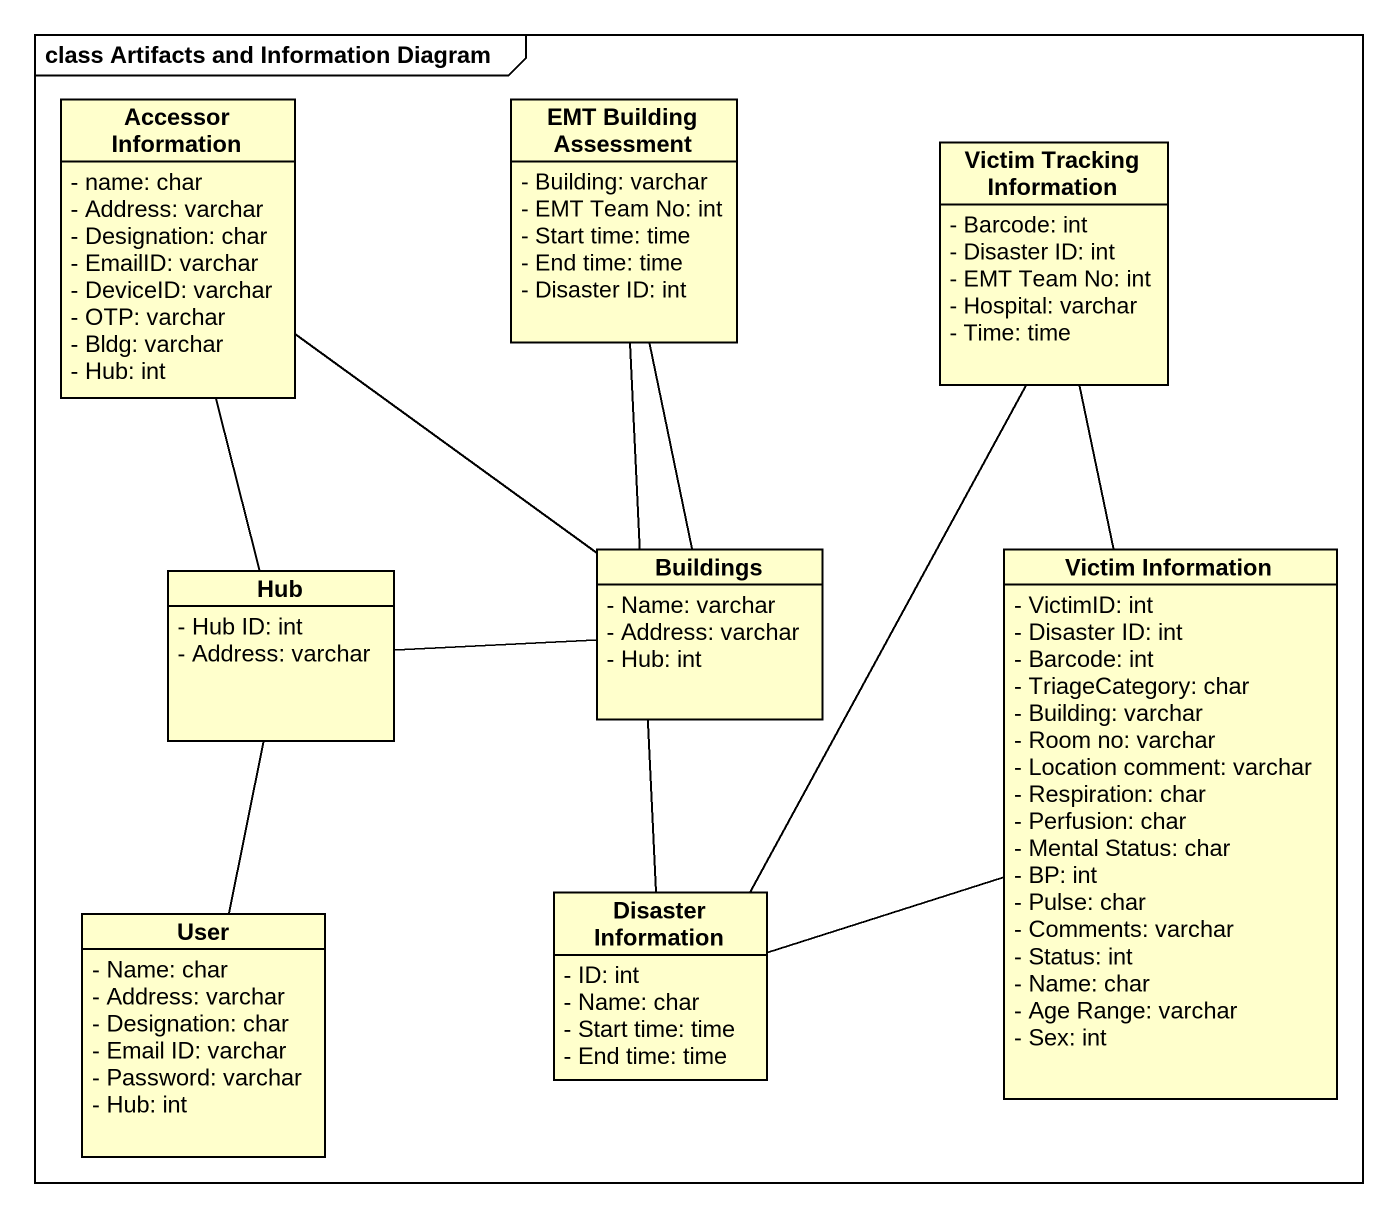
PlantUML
@startuml
mainframe class Artifacts and Information Diagram
hide circle
hide empty members
skinparam classAttributeIconSize 0
class "Accessor Information" as Accessor_Information {
  - name: char
  - Address: varchar
  - Designation: char
  - EmailID: varchar
  - DeviceID: varchar
  - OTP: varchar
  - Bldg: varchar
  - Hub: int
}
class "EMT Building Assessment" as EMT_Building_Assessment {
  - Building: varchar
  - EMT Team No: int
  - Start time: time
  - End time: time
  - Disaster ID: int
}
class "Victim Tracking Information" as Victim_Tracking_Information {
  - Barcode: int
  - Disaster ID: int
  - EMT Team No: int
  - Hospital: varchar
  - Time: time
}
class Hub {
  - Hub ID: int
  - Address: varchar
}
class Buildings {
  - Name: varchar
  - Address: varchar
  - Hub: int
}
class "Victim Information" as Victim_Information {
  - VictimID: int
  - Disaster ID: int
  - Barcode: int
  - TriageCategory: char
  - Building: varchar
  - Room no: varchar
  - Location comment: varchar
  - Respiration: char
  - Perfusion: char
  - Mental Status: char
  - BP: int
  - Pulse: char
  - Comments: varchar
  - Status: int
  - Name: char
  - Age Range: varchar
  - Sex: int
}
class User {
  - Name: char
  - Address: varchar
  - Designation: char
  - Email ID: varchar
  - Password: varchar
  - Hub: int
}
class "Disaster Information" as Disaster_Information {
  - ID: int
  - Name: char
  - Start time: time
  - End time: time
}
Accessor_Information -- Hub
Accessor_Information -- Buildings
EMT_Building_Assessment -- Buildings
EMT_Building_Assessment -- Disaster_Information
Victim_Tracking_Information -- Victim_Information
Victim_Tracking_Information -- Disaster_Information
Hub -- User
Buildings -left- Hub
Disaster_Information -right- Victim_Information
@enduml
